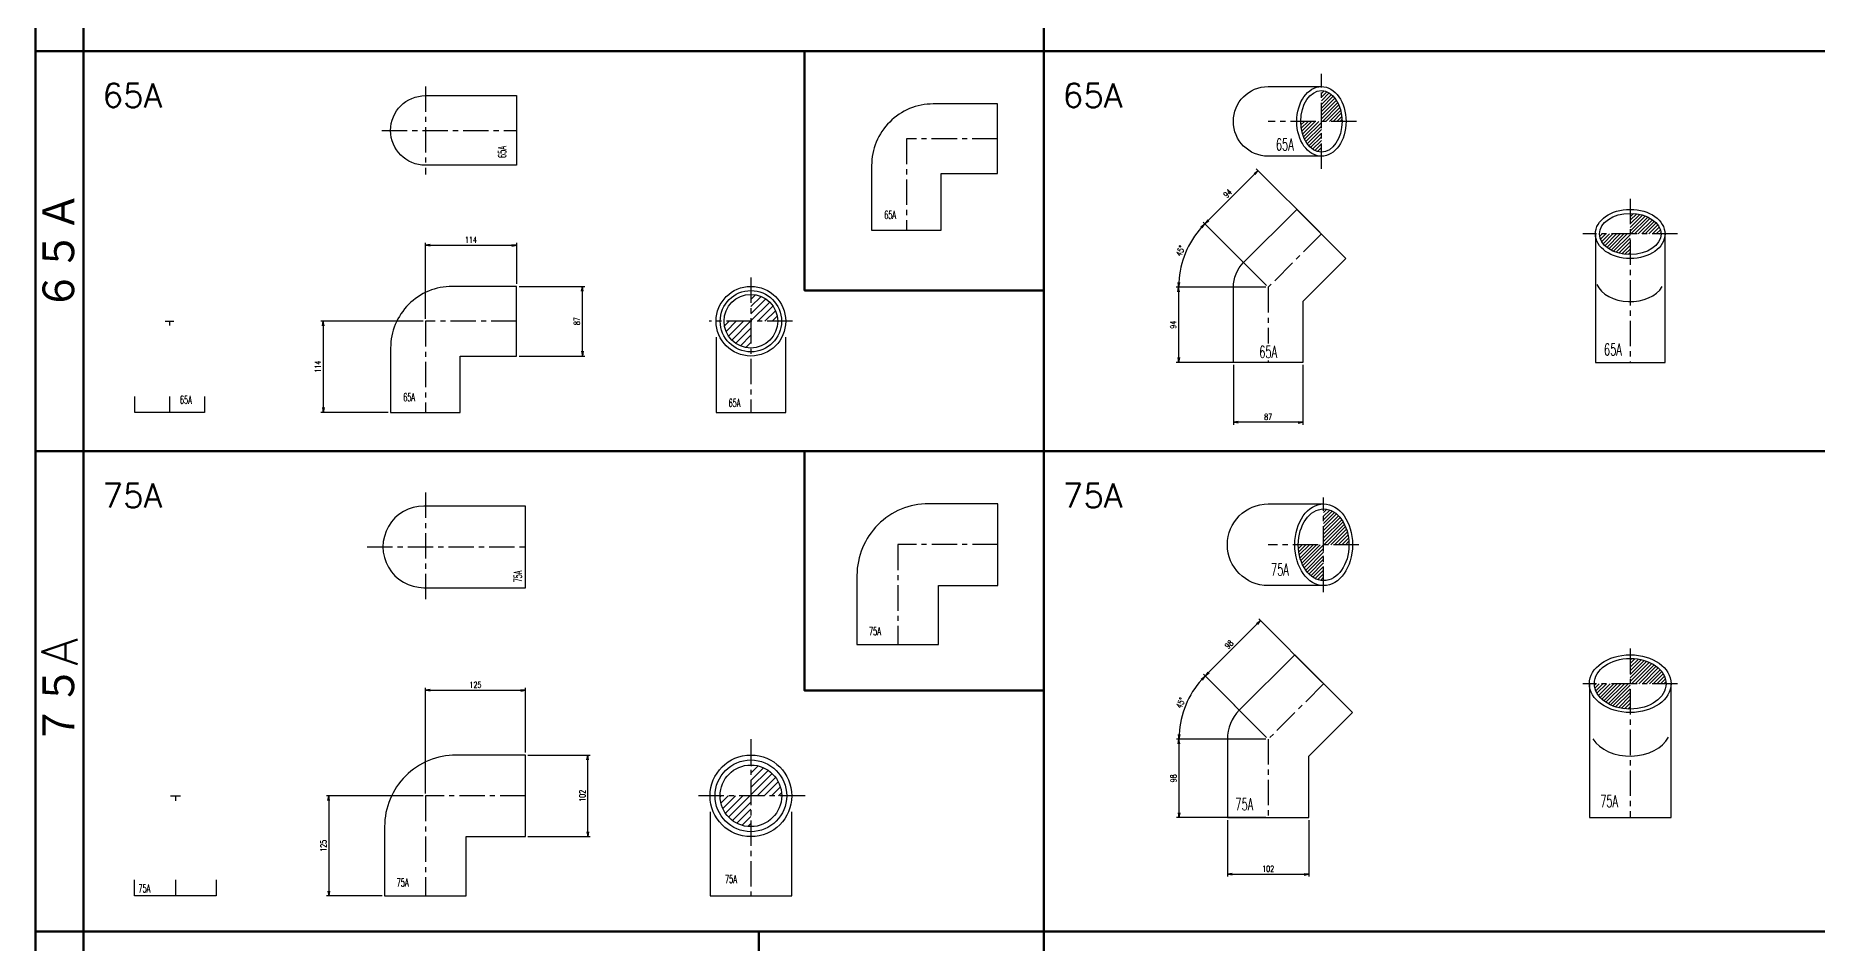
# Model space of a CAD drawing. Header units: millimetres. Extents: x 1711 to 90196, y -23291 to 8516.
# Drawn here: x 17025 to 19252, y -2067 to -933 of the extents above; entities that cross this region are included whole.
import ezdxf

# ---------------------------------------------------------------- set-up
doc = ezdxf.new("R2010")
doc.units = ezdxf.units.MM
doc.header["$PDMODE"] = 35
doc.linetypes.add('CENTER', pattern=[50.8, 31.75, -6.35, 6.35, -6.35])
doc.layers.add('line', color=153, linetype='Continuous', lineweight=50)
for name, color, linetype in [('寸法', 2, 'Continuous'), ('配管-CVP', 4, 'Continuous'), ('＃配管（PVC)', 21, 'Continuous')]:
    doc.layers.add(name, color=color, linetype=linetype)
doc.styles.add('kpk', font='romans.shx', dxfattribs={"width": 0.7, "bigfont": 'extfont2.shx'})
doc.styles.get("Standard").update_dxf_attribs({"font": 'romans.shx', "bigfont": 'extfont.shx'})
doc.dimstyles.new('KPK-3', dxfattribs={"dimscale": 3, "dimtxt": 2.5, "dimasz": 2, "dimexe": 1, "dimexo": 1, "dimgap": 1, "dimtad": 3, "dimdec": 1, "dimdsep": 46, "dimtxsty": 'kpk', "dimblk": 'OPEN', "dimcen": 2.5, "dimclrd": 2, "dimclre": 2, "dimclrt": 4, "dimadec": 1, "dimazin": 2, "dimtfac": 1, "dimtdec": 1, "dimtmove": 0, "dimatfit": 2, "dimldrblk": 'OPEN', "dimfxl": 0, "dimlwd": -1, "dimlwe": -1, "dimarcsym": 0})

# ---------------------------------------------------------------- blocks, each defined once
blk = doc.blocks.new('_Open')
at = {"color": 0, "linetype": 'ByBlock', "lineweight": -2}
for p, q in [((-1, 0.17), (0, 0)), ((-1, -0.17), (0, 0)), ((0, 0), (-1, 0))]:
    blk.add_line(p, q, dxfattribs=at)
blk = doc.blocks.new('*D2628')
at = {"layer": 'Defpoints', "color": 0, "transparency": 16777216}
for p in [(18486.5, -1168.3), (18632.1, -1181), (18565.6, -1247.4)]:
    blk.add_point(p, dxfattribs=at)
at = {"layer": '寸法', "color": 2, "transparency": 16777216}
for p, q in [((18548.7, -1106.1), (18490.7, -1164)), ((18630, -1178.8), (18550.8, -1099.7)), ((18563.5, -1245.3), (18484.4, -1166.2))]:
    blk.add_line(p, q, dxfattribs=at)
at = {"layer": '寸法', "color": 2, "transparency": 16777216, "xscale": 6, "yscale": 6, "zscale": 6}
for p, rotation in [((18553, -1101.8), 45), ((18486.5, -1168.3), 225)]:
    blk.add_blockref('_Open', p, dxfattribs=dict(at, rotation=rotation))
at = {"layer": '寸法', "color": 4, "transparency": 16777216, "insert": (18515, -1130.3), "char_height": 7.5, "attachment_point": 5, "rotation": 45, "style": 'kpk', "bg_fill": 3, "box_fill_scale": 1.1, "bg_fill_color": 256, "bg_fill_true_color": 13158600, "bg_fill_transparency": 0}
blk.add_mtext('94', dxfattribs=at)
blk = doc.blocks.new('*D2629')
at = {"layer": 'Defpoints', "color": 0, "transparency": 16777216}
for p in [(18565.6, -1247.4), (18453.7, -1341.4), (18565.6, -1341.4)]:
    blk.add_point(p, dxfattribs=at)
at = {"layer": '寸法', "color": 2, "transparency": 16777216}
for p, q in [((18562.6, -1247.4), (18450.7, -1247.4)), ((18453.7, -1253.4), (18453.7, -1335.4)), ((18562.6, -1341.4), (18450.7, -1341.4))]:
    blk.add_line(p, q, dxfattribs=at)
at = {"layer": '寸法', "color": 2, "transparency": 16777216, "xscale": 6, "yscale": 6, "zscale": 6}
for p, rotation in [((18453.7, -1247.4), 90), ((18453.7, -1341.4), 270)]:
    blk.add_blockref('_Open', p, dxfattribs=dict(at, rotation=rotation))
at = {"layer": '寸法', "color": 4, "transparency": 16777216, "insert": (18447, -1294.4), "char_height": 7.5, "attachment_point": 5, "rotation": 90, "style": 'kpk', "bg_fill": 3, "box_fill_scale": 1.1, "bg_fill_color": 256, "bg_fill_true_color": 13158600, "bg_fill_transparency": 0}
blk.add_mtext('94', dxfattribs=at)
blk = doc.blocks.new('*D2630')
at = {"layer": 'Defpoints', "color": 0, "transparency": 16777216}
for p in [(18563.9, -1245.7), (18563.8, -1247.4), (18565.6, -1247.4)]:
    blk.add_point(p, dxfattribs=at)
at = {"layer": '寸法', "color": 2, "transparency": 16777216}
for p, q in [((18561.8, -1243.5), (18484.4, -1166.2)), ((18560.8, -1247.4), (18450.7, -1247.4))]:
    blk.add_line(p, q, dxfattribs=at)
blk.add_arc((18565.6, -1247.4), 111.9, 138.0718, 176.9282, dxfattribs=at)
at = {"layer": '寸法', "color": 2, "transparency": 16777216, "xscale": 6, "yscale": 6, "zscale": 6}
for p, rotation in [((18486.5, -1168.3), 46.53588665967315), ((18453.7, -1247.4), 268.4641133403427)]:
    blk.add_blockref('_Open', p, dxfattribs=dict(at, rotation=rotation))
at = {"layer": '寸法', "color": 4, "transparency": 16777216, "insert": (18456, -1202), "char_height": 7.5, "attachment_point": 5, "rotation": 67.5, "style": 'kpk', "bg_fill": 3, "box_fill_scale": 1.1, "bg_fill_color": 256, "bg_fill_true_color": 13158600, "bg_fill_transparency": 0}
blk.add_mtext('45°', dxfattribs=at)
at = {"layer": 'Defpoints', "color": 0, "transparency": 16777216}
blk.add_point((18468.7, -1191.5), dxfattribs=at)
blk = doc.blocks.new('*D2631')
at = {"layer": 'Defpoints', "color": 0, "transparency": 16777216}
for p in [(18486.8, -1733.2), (18634.9, -1742.8), (18565.6, -1812.1)]:
    blk.add_point(p, dxfattribs=at)
at = {"layer": '寸法', "color": 2, "transparency": 16777216}
for p, q in [((18551.8, -1668.2), (18491, -1729)), ((18632.8, -1740.7), (18554, -1661.8)), ((18563.5, -1810), (18484.7, -1731.1))]:
    blk.add_line(p, q, dxfattribs=at)
at = {"layer": '寸法', "color": 2, "transparency": 16777216, "xscale": 6, "yscale": 6, "zscale": 6}
for p, rotation in [((18556.1, -1663.9), 45.00000000000144), ((18486.8, -1733.2), 225.0000000000015)]:
    blk.add_blockref('_Open', p, dxfattribs=dict(at, rotation=rotation))
at = {"layer": '寸法', "color": 4, "transparency": 16777216, "insert": (18516.7, -1693.8), "char_height": 7.5, "attachment_point": 5, "rotation": 45, "style": 'kpk', "bg_fill": 3, "box_fill_scale": 1.1, "bg_fill_color": 256, "bg_fill_true_color": 13158600, "bg_fill_transparency": 0}
blk.add_mtext('98', dxfattribs=at)
blk = doc.blocks.new('*D2632')
at = {"layer": 'Defpoints', "color": 0, "transparency": 16777216}
for p in [(18565.6, -1812.1), (18454.1, -1910.1), (18565.6, -1910.1)]:
    blk.add_point(p, dxfattribs=at)
at = {"layer": '寸法', "color": 2, "transparency": 16777216}
for p, q in [((18562.6, -1812.1), (18451.1, -1812.1)), ((18454.1, -1818.1), (18454.1, -1904.1)), ((18562.6, -1910.1), (18451.1, -1910.1))]:
    blk.add_line(p, q, dxfattribs=at)
at = {"layer": '寸法', "color": 2, "transparency": 16777216, "xscale": 6, "yscale": 6, "zscale": 6}
for p, rotation in [((18454.1, -1812.1), 90), ((18454.1, -1910.1), 270)]:
    blk.add_blockref('_Open', p, dxfattribs=dict(at, rotation=rotation))
at = {"layer": '寸法', "color": 4, "transparency": 16777216, "insert": (18447.4, -1861.1), "char_height": 7.5, "attachment_point": 5, "rotation": 90, "style": 'kpk', "bg_fill": 3, "box_fill_scale": 1.1, "bg_fill_color": 256, "bg_fill_true_color": 13158600, "bg_fill_transparency": 0}
blk.add_mtext('98', dxfattribs=at)
blk = doc.blocks.new('*D2633')
at = {"layer": 'Defpoints', "color": 0, "transparency": 16777216}
for p in [(18563.4, -1812.1), (18563.7, -1810.1), (18565.6, -1812.1)]:
    blk.add_point(p, dxfattribs=at)
at = {"layer": '寸法', "color": 2, "transparency": 16777216}
for p, q in [((18561.6, -1808), (18484.7, -1731.1)), ((18560.4, -1812.1), (18451.1, -1812.1))]:
    blk.add_line(p, q, dxfattribs=at)
blk.add_arc((18565.6, -1812.1), 111.5, 138.0836, 176.9164, dxfattribs=at)
at = {"layer": '寸法', "color": 2, "transparency": 16777216, "xscale": 6, "yscale": 6, "zscale": 6}
for p, rotation in [((18486.8, -1733.3), 46.54180234038751), ((18454.1, -1812.1), 268.4581976596631)]:
    blk.add_blockref('_Open', p, dxfattribs=dict(at, rotation=rotation))
at = {"layer": '寸法', "color": 4, "transparency": 16777216, "insert": (18456.4, -1766.9), "char_height": 7.5, "attachment_point": 5, "rotation": 67.5, "style": 'kpk', "bg_fill": 3, "box_fill_scale": 1.1, "bg_fill_color": 256, "bg_fill_true_color": 13158600, "bg_fill_transparency": 0}
blk.add_mtext('45°', dxfattribs=at)
at = {"layer": 'Defpoints', "color": 0, "transparency": 16777216}
blk.add_point((18469.1, -1756.4), dxfattribs=at)
blk = doc.blocks.new('*D2773')
at = {"layer": 'Defpoints', "color": 0, "transparency": 16777216}
for p in [(18522.1, -1341.4), (18609.1, -1341.4), (18522.1, -1416.2)]:
    blk.add_point(p, dxfattribs=at)
at = {"layer": '寸法', "color": 2, "transparency": 16777216}
for p, q in [((18522.1, -1344.4), (18522.1, -1419.2)), ((18609.1, -1344.4), (18609.1, -1419.2)), ((18603.1, -1416.2), (18528.1, -1416.2))]:
    blk.add_line(p, q, dxfattribs=at)
at = {"layer": '寸法', "color": 2, "transparency": 16777216, "xscale": 6, "yscale": 6, "zscale": 6, "rotation": 180}
blk.add_blockref('_Open', (18522.1, -1416.2), dxfattribs=at)
at = {"layer": '寸法', "color": 2, "transparency": 16777216, "xscale": 6, "yscale": 6, "zscale": 6}
blk.add_blockref('_Open', (18609.1, -1416.2), dxfattribs=at)
at = {"layer": '寸法', "color": 4, "transparency": 16777216, "insert": (18565.6, -1409.5), "char_height": 7.5, "attachment_point": 5, "style": 'kpk', "bg_fill": 3, "box_fill_scale": 1.1, "bg_fill_color": 256, "bg_fill_true_color": 13158600, "bg_fill_transparency": 0}
blk.add_mtext('87', dxfattribs=at)
blk = doc.blocks.new('*D2774')
at = {"layer": 'Defpoints', "color": 0, "transparency": 16777216}
for p in [(18514.6, -1910.1), (18616.6, -1910.1), (18616.6, -1980.8)]:
    blk.add_point(p, dxfattribs=at)
at = {"layer": '寸法', "color": 2, "transparency": 16777216}
for p, q in [((18514.6, -1913.1), (18514.6, -1983.8)), ((18616.6, -1913.1), (18616.6, -1983.8)), ((18520.6, -1980.8), (18610.6, -1980.8))]:
    blk.add_line(p, q, dxfattribs=at)
at = {"layer": '寸法', "color": 2, "transparency": 16777216, "xscale": 6, "yscale": 6, "zscale": 6, "rotation": 180}
blk.add_blockref('_Open', (18514.6, -1980.8), dxfattribs=at)
at = {"layer": '寸法', "color": 2, "transparency": 16777216, "xscale": 6, "yscale": 6, "zscale": 6}
blk.add_blockref('_Open', (18616.6, -1980.8), dxfattribs=at)
at = {"layer": '寸法', "color": 4, "transparency": 16777216, "insert": (18565.6, -1974), "char_height": 7.5, "attachment_point": 5, "style": 'kpk', "bg_fill": 3, "box_fill_scale": 1.1, "bg_fill_color": 256, "bg_fill_true_color": 13158600, "bg_fill_transparency": 0}
blk.add_mtext('102', dxfattribs=at)
blk = doc.blocks.new('65A-L-正')
at = {"layer": '＃配管（PVC)', "color": 0, "linetype": 'ByBlock'}
blk.add_lwpolyline([(43.5, -114), (43.5, -43.5), (114, -43.5), (114, 43.5), (33.5, 43.5, 0.414214), (-43.5, -33.5), (-43.5, -114)], format="xyb", close=True, dxfattribs=at)
at = {"layer": '＃配管（PVC)', "color": 2, "linetype": 'CENTER'}
blk.add_lwpolyline([(114, 0), (0, 0), (0, -114)], dxfattribs=at)
at = {"layer": 'Defpoints', "color": 6, "linetype": 'ByBlock', "insert": (-20.3, -95), "char_height": 10, "attachment_point": 5, "style": 'kpk', "bg_fill": 3, "box_fill_scale": 1.2, "bg_fill_color": 256, "bg_fill_transparency": 0}
blk.add_mtext('{\\W0.6;65A}', dxfattribs=at)
blk = doc.blocks.new('65A-L-穴有')
at = {"layer": '＃配管（PVC)'}
h = blk.add_hatch(dxfattribs=at)
h.set_pattern_fill('ANSI31', color=252, scale=2)
h.paths.add_polyline_path([(33.5, 0, 0.414214), (0, 33.5), (0, 0)])
h.paths.add_polyline_path([(0, 0), (-33.5, 0, 0.414214), (0, -33.5)])
at = {"layer": '＃配管（PVC)', "color": 2, "linetype": 'CENTER'}
for p, q in [((0, 54.5), (0, -114)), ((52.2, 0), (-52.2, 0))]:
    blk.add_line(p, q, dxfattribs=at)
at = {"layer": '＃配管（PVC)', "color": 0, "linetype": 'ByBlock'}
for radius in [43.5, 38.3, 33.5]:
    blk.add_circle((0, 0), radius, dxfattribs=at)
at = {"layer": 'Defpoints', "color": 6, "linetype": 'ByBlock', "insert": (-20.4, -102.1), "char_height": 10, "attachment_point": 5, "style": 'kpk', "bg_fill": 3, "box_fill_scale": 1.2, "bg_fill_color": 256, "bg_fill_transparency": 0}
blk.add_mtext('{\\W0.6;65A}', dxfattribs=at)
at = {"layer": '＃配管（PVC)', "color": 0, "linetype": 'ByBlock'}
blk.add_lwpolyline([(-43.5, -20), (-43.5, -114), (43.5, -114), (43.5, -20)], dxfattribs=at)
blk = doc.blocks.new('65A-L-穴無')
at = {"layer": '＃配管（PVC)', "color": 2, "linetype": 'CENTER'}
for p, q in [((0, 55.1), (0, -55.1)), ((-54.5, 0), (114, 0))]:
    blk.add_line(p, q, dxfattribs=at)
at = {"layer": '＃配管（PVC)', "color": 0, "linetype": 'ByBlock'}
blk.add_lwpolyline([(0, 43.5), (114, 43.5), (114, -43.5), (0, -43.5, -1)], format="xyb", close=True, dxfattribs=at)
at = {"layer": 'Defpoints', "color": 6, "linetype": 'ByBlock', "insert": (95.8, -27), "char_height": 10, "attachment_point": 5, "rotation": 90, "style": 'kpk', "bg_fill": 3, "box_fill_scale": 1.2, "bg_fill_color": 256, "bg_fill_transparency": 0}
blk.add_mtext('{\\W0.6;65A}', dxfattribs=at)
blk = doc.blocks.new('*U1264')
at = {"color": 2, "linetype": 'CENTER', "ltscale": 0.5}
for p, q in [((-5.5, 0), (5.5, 0)), ((0, 0), (0, -5.5))]:
    blk.add_line(p, q, dxfattribs=at)
at = {"layer": '＃配管（PVC)', "color": 2, "linetype": 'CENTER'}
blk.add_line((0, -94), (0, -114), dxfattribs=at)
at = {"layer": 'Defpoints', "color": 6, "linetype": 'ByBlock', "insert": (20.4, -98.1), "char_height": 10, "attachment_point": 5, "style": 'kpk', "bg_fill": 3, "box_fill_scale": 1.2, "bg_fill_color": 256, "bg_fill_transparency": 0}
blk.add_mtext('{\\W0.6;65A}', dxfattribs=at)
at = {"layer": '＃配管（PVC)', "color": 0, "linetype": 'ByBlock'}
blk.add_lwpolyline([(43.5, -94), (43.5, -114), (-43.5, -114), (-43.5, -94)], dxfattribs=at)
blk = doc.blocks.new('*U445')
at = {"color": 0, "linetype": 'ByBlock'}
blk.add_blockref('65A-L-正', (0, 0), dxfattribs=at)
blk = doc.blocks.new('75A-L-正')
at = {"layer": '＃配管（PVC)', "color": 2, "linetype": 'CENTER'}
blk.add_lwpolyline([(125, 0), (0, 0), (0, -125)], dxfattribs=at)
at = {"layer": 'Defpoints', "color": 6, "linetype": 'ByBlock', "insert": (-28.5, -108.3), "char_height": 10, "attachment_point": 5, "style": 'kpk', "bg_fill": 3, "box_fill_scale": 1.2, "bg_fill_color": 256, "bg_fill_transparency": 0}
blk.add_mtext('{\\W0.6;75A}', dxfattribs=at)
at = {"layer": '＃配管（PVC)', "color": 0, "linetype": 'ByBlock'}
blk.add_lwpolyline([(51, -125), (51, -51), (125, -51), (125, 51), (38.5, 51, 0.414214), (-51, -38.5), (-51, -125)], format="xyb", close=True, dxfattribs=at)
blk = doc.blocks.new('75A-L-穴有')
at = {"layer": '＃配管（PVC)'}
h = blk.add_hatch(dxfattribs=at)
h.set_pattern_fill('ANSI31', color=252, scale=2)
h.set_pattern_definition([(45, (-17919.1675, 1882.917), (-4.490128, 4.490128), [])])
h.paths.add_polyline_path([(0, 0), (38.5, 0, 0.414214), (0, 38.5)])
h.paths.add_polyline_path([(-38.5, 0, 0.414214), (0, -38.5), (0, 0)])
at = {"layer": '＃配管（PVC)', "color": 2, "linetype": 'CENTER'}
for p, q in [((0, 70.8), (0, -125)), ((67.9, 0), (-67.9, 0))]:
    blk.add_line(p, q, dxfattribs=at)
at = {"layer": '＃配管（PVC)', "color": 0, "linetype": 'ByBlock'}
for radius in [51, 44.8, 38.5]:
    blk.add_circle((0, 0), radius, dxfattribs=at)
at = {"layer": 'Defpoints', "color": 6, "linetype": 'ByBlock', "insert": (-24.9, -103.9), "char_height": 10, "attachment_point": 5, "style": 'kpk', "bg_fill": 3, "box_fill_scale": 1.2, "bg_fill_color": 256, "bg_fill_transparency": 0}
blk.add_mtext('{\\W0.6;75A}', dxfattribs=at)
at = {"layer": '＃配管（PVC)', "color": 0, "linetype": 'ByBlock'}
blk.add_lwpolyline([(-51, -20), (-51, -125), (51, -125), (51, -20)], dxfattribs=at)
blk = doc.blocks.new('75A-L-穴無')
at = {"layer": '＃配管（PVC)', "color": 2, "linetype": 'CENTER'}
for p, q in [((0, 67.9), (0, -67.9)), ((-72.8, 0), (125, 0))]:
    blk.add_line(p, q, dxfattribs=at)
at = {"layer": '＃配管（PVC)', "color": 0, "linetype": 'ByBlock'}
blk.add_lwpolyline([(125, -51), (125, 51), (-2, 51, 1.000754), (-2, -51)], format="xyb", close=True, dxfattribs=at)
at = {"layer": 'Defpoints', "color": 6, "linetype": 'ByBlock', "insert": (115.7, -37), "char_height": 10, "attachment_point": 5, "rotation": 90, "style": 'kpk', "bg_fill": 3, "box_fill_scale": 1.2, "bg_fill_color": 256, "bg_fill_transparency": 0}
blk.add_mtext('{\\W0.6;75A}', dxfattribs=at)
blk = doc.blocks.new('*U1265')
at = {"color": 2, "linetype": 'CENTER', "ltscale": 0.5}
for p, q in [((-6.2, 0), (6.2, 0)), ((0, 0), (0, -6.2))]:
    blk.add_line(p, q, dxfattribs=at)
at = {"layer": '＃配管（PVC)', "color": 2, "linetype": 'CENTER'}
blk.add_line((0, -105), (0, -125), dxfattribs=at)
at = {"layer": 'Defpoints', "color": 6, "linetype": 'ByBlock', "insert": (-38.8, -115.6), "char_height": 10, "attachment_point": 5, "style": 'kpk', "bg_fill": 3, "box_fill_scale": 1.2, "bg_fill_color": 256, "bg_fill_transparency": 0}
blk.add_mtext('{\\W0.6;75A}', dxfattribs=at)
at = {"layer": '＃配管（PVC)', "color": 0, "linetype": 'ByBlock'}
blk.add_lwpolyline([(51, -105), (51, -125), (-51, -125), (-51, -105)], dxfattribs=at)
blk = doc.blocks.new('*U446')
at = {"color": 0, "linetype": 'ByBlock'}
blk.add_blockref('75A-L-正', (0, 0), dxfattribs=at)
blk = doc.blocks.new('A$C25493EB8')
at = {"layer": '＃配管（PVC)'}
h = blk.add_hatch(dxfattribs=at)
h.set_pattern_fill('ANSI31', color=252)
h.set_pattern_definition([(45, (-18565.648, 1040.2974), (-2.24506403, 2.24506403), [])])
edge = h.paths.add_edge_path()
edge.add_line((66.5, 0), (40.7, 0))
edge.add_ellipse((66.5, 0), major_axis=(0, 38.5), ratio=0.668589, start_angle=90.0001, end_angle=179.9746)
edge.add_line((66.5, -38.5), (66.5, 0))
edge = h.paths.add_edge_path()
edge.add_ellipse((66.5, 0), major_axis=(0, 38.5), ratio=0.668589, start_angle=269.9998, end_angle=360.0254)
edge.add_line((66.5, 38.5), (66.5, 0))
edge.add_line((66.5, 0), (92.2, 0))
at = {"layer": '＃配管（PVC)', "color": 2, "linetype": 'CENTER'}
for p, q in [((66.5, -59.3), (66.5, 59.3)), ((110.4, 0), (0, 0))]:
    blk.add_line(p, q, dxfattribs=at)
at = {"layer": '＃配管（PVC)', "color": 0, "linetype": 'ByBlock'}
blk.add_lwpolyline([(66.5, -43.5), (0, -43.5, -1), (0, 43.5), (66.5, 43.5)], format="xyb", dxfattribs=at)
for major_axis, ratio in [((0, -43.5), 0.707104), ((0, 38.5), 0.668589)]:
    blk.add_ellipse((66.5, 0), major_axis=major_axis, ratio=ratio, dxfattribs=at)
at = {"layer": 'Defpoints', "color": 6, "linetype": 'ByBlock', "insert": (20.8, -28.8), "char_height": 15, "attachment_point": 5, "style": 'kpk', "bg_fill": 3, "box_fill_scale": 1.2, "bg_fill_color": 256, "bg_fill_transparency": 0}
blk.add_mtext('{\\W0.6;65A}', dxfattribs=at)
blk = doc.blocks.new('A$C6D033C6A')
at = {"layer": '＃配管（PVC)', "color": 0, "linetype": 'ByBlock'}
blk.add_lwpolyline([(-43.5, 94, -0.198912), (-30.8, 124.8), (35.7, 191.2), (97.2, 129.7), (43.5, 76), (43.5, 0), (-43.5, 0)], format="xyb", close=True, dxfattribs=at)
at = {"layer": '＃配管（PVC)', "color": 2, "linetype": 'CENTER'}
blk.add_lwpolyline([(66.5, 160.5), (0, 94), (0, 0)], dxfattribs=at)
at = {"layer": 'Defpoints', "color": 6, "linetype": 'ByBlock', "insert": (0, 13.1), "char_height": 15, "attachment_point": 5, "style": 'kpk', "bg_fill": 3, "box_fill_scale": 1.2, "bg_fill_color": 256, "bg_fill_transparency": 0}
blk.add_mtext('{\\W0.6;65A}', dxfattribs=at)
blk = doc.blocks.new('A$C4E256341')
at = {"layer": '＃配管（PVC)'}
h = blk.add_hatch(dxfattribs=at)
h.set_pattern_fill('ANSI31', color=252)
h.set_pattern_definition([(45, (-19018.042, 1341.4288), (-2.24506403, 2.24506403), [])])
edge = h.paths.add_edge_path()
edge.add_line((0, 160.5), (-38.5, 160.5))
edge.add_ellipse((0, 160.5), major_axis=(-38.5, 0), ratio=0.668589, start_angle=0.0254, end_angle=90.0002)
edge.add_line((0, 134.7), (0, 160.5))
edge = h.paths.add_edge_path()
edge.add_ellipse((0, 160.5), major_axis=(-38.5, 0), ratio=0.668589, start_angle=179.9746, end_angle=269.9998)
edge.add_line((0, 186.2), (0, 160.5))
edge.add_line((0, 160.5), (38.5, 160.5))
at = {"layer": '＃配管（PVC)', "color": 2, "linetype": 'CENTER'}
for p, q in [((0, 204.4), (0, 0)), ((59.3, 160.5), (-59.3, 160.5))]:
    blk.add_line(p, q, dxfattribs=at)
at = {"layer": '＃配管（PVC)', "color": 0, "linetype": 'ByBlock'}
blk.add_lwpolyline([(-43.5, 160.5), (-43.5, 0), (43.5, 0), (43.5, 160.5)], dxfattribs=at)
for major_axis, ratio in [((43.5, 0), 0.707104), ((-38.5, 0), 0.668589)]:
    blk.add_ellipse((0, 160.5), major_axis=major_axis, ratio=ratio, dxfattribs=at)
blk.add_ellipse((-0.1, 106.7), major_axis=(43.5, 0), ratio=0.707104, start_param=3.444791, end_param=5.883076, dxfattribs=at)
at = {"layer": 'Defpoints', "color": 6, "linetype": 'ByBlock', "insert": (-21.6, 16.2), "char_height": 15, "attachment_point": 5, "style": 'kpk', "bg_fill": 3, "box_fill_scale": 1.2, "bg_fill_color": 256, "bg_fill_transparency": 0}
blk.add_mtext('{\\W0.6;65A}', dxfattribs=at)
blk = doc.blocks.new('A$C59A30666')
at = {"layer": '＃配管（PVC)'}
h = blk.add_hatch(dxfattribs=at)
h.set_pattern_fill('ANSI31', color=252)
h.set_pattern_definition([(45, (-18565.648, 1569.2638), (-2.24506403, 2.24506403), [])])
edge = h.paths.add_edge_path()
edge.add_line((69.3, 0), (37.6, 0))
edge.add_ellipse((69.3, 0), major_axis=(0, 44.8), ratio=0.707103, start_angle=90.003, end_angle=179.9733)
edge.add_line((69.3, -44.8), (69.3, 0))
edge = h.paths.add_edge_path()
edge.add_ellipse((69.3, 0), major_axis=(0, 44.8), ratio=0.707103, start_angle=269.9992, end_angle=360.0267)
edge.add_line((69.3, 44.8), (69.3, 0))
edge.add_line((69.3, 0), (101, 0))
at = {"layer": '＃配管（PVC)', "color": 2, "linetype": 'CENTER'}
for p, q in [((69.3, -59.3), (69.3, 59.3)), ((113.3, 0), (0, 0))]:
    blk.add_line(p, q, dxfattribs=at)
at = {"layer": '＃配管（PVC)', "color": 0, "linetype": 'ByBlock'}
blk.add_lwpolyline([(69.3, -51), (0, -51, -1), (0, 51), (69.3, 51)], format="xyb", dxfattribs=at)
for major_axis, ratio in [((0, 51), 0.70717), ((0, 44.8), 0.707103)]:
    blk.add_ellipse((69.3, 0), major_axis=major_axis, ratio=ratio, dxfattribs=at)
at = {"layer": 'Defpoints', "color": 6, "linetype": 'ByBlock', "insert": (14.7, -31), "char_height": 15, "attachment_point": 5, "style": 'kpk', "bg_fill": 3, "box_fill_scale": 1.2, "bg_fill_color": 256, "bg_fill_transparency": 0}
blk.add_mtext('{\\W0.6;75A}', dxfattribs=at)
blk = doc.blocks.new('A$C6F957ACE')
at = {"layer": '＃配管（PVC)', "color": 0, "linetype": 'ByBlock'}
blk.add_lwpolyline([(51, 76.9), (105.4, 131.2), (33.2, 203.4), (-36.1, 134.1, 0.198912), (-51, 98), (-51, 0), (51, 0)], format="xyb", close=True, dxfattribs=at)
at = {"layer": '＃配管（PVC)', "color": 2, "linetype": 'CENTER'}
blk.add_lwpolyline([(69.3, 167.3), (0, 98), (0, 0)], dxfattribs=at)
at = {"layer": 'Defpoints', "color": 6, "linetype": 'ByBlock', "insert": (-29.8, 16.6), "char_height": 15, "attachment_point": 5, "style": 'kpk', "bg_fill": 3, "box_fill_scale": 1.2, "bg_fill_color": 256, "bg_fill_transparency": 0}
blk.add_mtext('{\\W0.6;75A}', dxfattribs=at)
blk = doc.blocks.new('A$C52DF4279')
at = {"layer": '＃配管（PVC)'}
h = blk.add_hatch(dxfattribs=at)
h.set_pattern_fill('ANSI31', color=252)
h.set_pattern_definition([(45, (-19018.042, 1910.1222), (-2.24506403, 2.24506403), [])])
edge = h.paths.add_edge_path()
edge.add_line((0, 167.3), (-44.8, 167.3))
edge.add_ellipse((0, 167.3), major_axis=(-44.8, 0), ratio=0.707103, start_angle=0.0267, end_angle=90.0003)
edge.add_line((0, 135.6), (0, 167.3))
edge = h.paths.add_edge_path()
edge.add_ellipse((0, 167.3), major_axis=(-44.8, 0), ratio=0.707103, start_angle=179.9733, end_angle=269.9997)
edge.add_line((0, 199), (0, 167.3))
edge.add_line((0, 167.3), (44.8, 167.3))
at = {"layer": '＃配管（PVC)', "color": 2, "linetype": 'CENTER'}
for p, q in [((0, 211.3), (0, 0)), ((59.3, 167.3), (-59.3, 167.3))]:
    blk.add_line(p, q, dxfattribs=at)
at = {"layer": '＃配管（PVC)', "color": 0, "linetype": 'ByBlock'}
blk.add_lwpolyline([(-51, 167.3), (-51, 0), (51, 0), (51, 167.3)], dxfattribs=at)
for major_axis, ratio in [((-51, 0), 0.70717), ((-44.8, 0), 0.707103)]:
    blk.add_ellipse((0, 167.3), major_axis=major_axis, ratio=ratio, dxfattribs=at)
blk.add_ellipse((0, 112.9), major_axis=(-51, 0), ratio=0.70717, start_param=6.699388, end_param=9.073358, dxfattribs=at)
at = {"layer": 'Defpoints', "color": 6, "linetype": 'ByBlock', "insert": (-26.3, 20.6), "char_height": 15, "attachment_point": 5, "style": 'kpk', "bg_fill": 3, "box_fill_scale": 1.2, "bg_fill_color": 256, "bg_fill_transparency": 0}
blk.add_mtext('{\\W0.6;75A}', dxfattribs=at)
blk = doc.blocks.new('A$C84a07606')
at = {"layer": 'line'}
for p, q in [((60, 0), (60, -7760)), ((1260, 0), (1260, -7760))]:
    blk.add_line(p, q, dxfattribs=at)
for points in [[(60, -7760), (0, -7760), (0, 0), (60, 0)], [(1260, -2560), (961, -2560), (961, -2859), (1260, -2859)], [(1260, -3060), (961, -3060), (961, -3359), (1260, -3359)], [(903.8, -3660), (1260, -3660), (1260, -4016.2), (903.8, -4016.2)]]:
    blk.add_lwpolyline(points, close=True, dxfattribs=at)
for points in [[(4120, -2560), (2460, -2560), (1260, -2560), (60, -2560), (0, -2560)], [(4120, -3060), (2460, -3060), (1260, -3060), (60, -3060), (0, -3060)], [(4120, -3660), (2460, -3660), (1260, -3660), (60, -3660), (0, -3660)]]:
    blk.add_lwpolyline(points, dxfattribs=at)
at = {"layer": 'line', "char_height": 30, "attachment_point": 4}
for s, insert in [('65A', (83.6, -2615.3)), ('65A', (1283.6, -2615.3)), ('75A', (83.6, -3115.3)), ('75A', (1283.6, -3115.3))]:
    blk.add_mtext(s, dxfattribs=dict(at, insert=insert))
at = {"layer": 'line', "char_height": 45, "attachment_point": 5, "rotation": 90}
for s, insert in [('６５Ａ', (30, -2810)), ('７５A', (30, -3360))]:
    blk.add_mtext(s, dxfattribs=dict(at, insert=insert))
blk = doc.blocks.new('*D3178')
at = {"layer": 'Defpoints', "color": 0, "linetype": 'ByBlock', "transparency": 16777216}
for p in [(17512.5, -1289.9), (17384.8, -1403.9), (17469, -1403.9)]:
    blk.add_point(p, dxfattribs=at)
at = {"layer": '寸法', "color": 2, "transparency": 16777216}
for p, q in [((17509.5, -1289.9), (17381.8, -1289.9)), ((17384.8, -1295.9), (17384.8, -1397.9)), ((17466, -1403.9), (17381.8, -1403.9))]:
    blk.add_line(p, q, dxfattribs=at)
at = {"layer": '寸法', "color": 2, "linetype": 'ByBlock', "transparency": 16777216, "xscale": 6, "yscale": 6, "zscale": 6}
for p, rotation in [((17384.8, -1289.9), 90), ((17384.8, -1403.9), 270)]:
    blk.add_blockref('_Open', p, dxfattribs=dict(at, rotation=rotation))
at = {"layer": '寸法', "color": 4, "linetype": 'ByBlock', "transparency": 16777216, "insert": (17378, -1346.9), "char_height": 7.5, "attachment_point": 5, "rotation": 90, "style": 'kpk', "bg_fill": 3, "box_fill_scale": 1.1, "bg_fill_color": 256, "bg_fill_true_color": 13158600, "bg_fill_transparency": 0}
blk.add_mtext('114', dxfattribs=at)
blk = doc.blocks.new('*D3179')
at = {"layer": 'Defpoints', "color": 0, "linetype": 'ByBlock', "transparency": 16777216}
for p in [(17626.5, -1246.4), (17708.6, -1246.4), (17626.5, -1333.4)]:
    blk.add_point(p, dxfattribs=at)
at = {"layer": '寸法', "color": 2, "transparency": 16777216}
for p, q in [((17629.5, -1246.4), (17711.6, -1246.4)), ((17708.6, -1327.4), (17708.6, -1252.4)), ((17629.5, -1333.4), (17711.6, -1333.4))]:
    blk.add_line(p, q, dxfattribs=at)
at = {"layer": '寸法', "color": 2, "linetype": 'ByBlock', "transparency": 16777216, "xscale": 6, "yscale": 6, "zscale": 6}
for p, rotation in [((17708.6, -1246.4), 90), ((17708.6, -1333.4), 270)]:
    blk.add_blockref('_Open', p, dxfattribs=dict(at, rotation=rotation))
at = {"layer": '寸法', "color": 4, "linetype": 'ByBlock', "transparency": 16777216, "insert": (17701.8, -1289.9), "char_height": 7.5, "attachment_point": 5, "rotation": 90, "style": 'kpk', "bg_fill": 3, "box_fill_scale": 1.1, "bg_fill_color": 256, "bg_fill_true_color": 13158600, "bg_fill_transparency": 0}
blk.add_mtext('87', dxfattribs=at)
blk = doc.blocks.new('*D3180')
at = {"layer": 'Defpoints', "color": 0, "linetype": 'ByBlock', "transparency": 16777216}
for p in [(17626.5, -1195), (17626.5, -1246.4), (17512.5, -1289.9)]:
    blk.add_point(p, dxfattribs=at)
at = {"layer": '寸法', "color": 2, "transparency": 16777216}
for p, q in [((17512.5, -1286.9), (17512.5, -1192)), ((17518.5, -1195), (17620.5, -1195)), ((17626.5, -1243.4), (17626.5, -1192))]:
    blk.add_line(p, q, dxfattribs=at)
at = {"layer": '寸法', "color": 2, "linetype": 'ByBlock', "transparency": 16777216, "xscale": 6, "yscale": 6, "zscale": 6, "rotation": 180}
blk.add_blockref('_Open', (17512.5, -1195), dxfattribs=at)
at = {"layer": '寸法', "color": 2, "linetype": 'ByBlock', "transparency": 16777216, "xscale": 6, "yscale": 6, "zscale": 6}
blk.add_blockref('_Open', (17626.5, -1195), dxfattribs=at)
at = {"layer": '寸法', "color": 4, "linetype": 'ByBlock', "transparency": 16777216, "insert": (17569.5, -1188.3), "char_height": 7.5, "attachment_point": 5, "style": 'kpk', "bg_fill": 3, "box_fill_scale": 1.1, "bg_fill_color": 256, "bg_fill_true_color": 13158600, "bg_fill_transparency": 0}
blk.add_mtext('114', dxfattribs=at)
blk = doc.blocks.new('*D3181')
at = {"layer": 'Defpoints', "color": 0, "linetype": 'ByBlock', "transparency": 16777216}
for p in [(17637.5, -1831.9), (17715.4, -1831.9), (17637.5, -1933.9)]:
    blk.add_point(p, dxfattribs=at)
at = {"layer": '寸法', "color": 2, "transparency": 16777216}
for p, q in [((17640.5, -1831.9), (17718.4, -1831.9)), ((17715.4, -1927.9), (17715.4, -1837.9)), ((17640.5, -1933.9), (17718.4, -1933.9))]:
    blk.add_line(p, q, dxfattribs=at)
at = {"layer": '寸法', "color": 2, "linetype": 'ByBlock', "transparency": 16777216, "xscale": 6, "yscale": 6, "zscale": 6}
for p, rotation in [((17715.4, -1831.9), 90), ((17715.4, -1933.9), 270)]:
    blk.add_blockref('_Open', p, dxfattribs=dict(at, rotation=rotation))
at = {"layer": '寸法', "color": 4, "linetype": 'ByBlock', "transparency": 16777216, "insert": (17708.6, -1882.9), "char_height": 7.5, "attachment_point": 5, "rotation": 90, "style": 'kpk', "bg_fill": 3, "box_fill_scale": 1.1, "bg_fill_color": 256, "bg_fill_true_color": 13158600, "bg_fill_transparency": 0}
blk.add_mtext('102', dxfattribs=at)
blk = doc.blocks.new('*D3182')
at = {"layer": 'Defpoints', "color": 0, "linetype": 'ByBlock', "transparency": 16777216}
for p in [(17637.5, -1751), (17637.5, -1831.9), (17512.5, -1882.9)]:
    blk.add_point(p, dxfattribs=at)
at = {"layer": '寸法', "color": 2, "transparency": 16777216}
for p, q in [((17512.5, -1879.9), (17512.5, -1748)), ((17518.5, -1751), (17631.5, -1751)), ((17637.5, -1828.9), (17637.5, -1748))]:
    blk.add_line(p, q, dxfattribs=at)
at = {"layer": '寸法', "color": 2, "linetype": 'ByBlock', "transparency": 16777216, "xscale": 6, "yscale": 6, "zscale": 6, "rotation": 180}
blk.add_blockref('_Open', (17512.5, -1751), dxfattribs=at)
at = {"layer": '寸法', "color": 2, "linetype": 'ByBlock', "transparency": 16777216, "xscale": 6, "yscale": 6, "zscale": 6}
blk.add_blockref('_Open', (17637.5, -1751), dxfattribs=at)
at = {"layer": '寸法', "color": 4, "linetype": 'ByBlock', "transparency": 16777216, "insert": (17575, -1744.2), "char_height": 7.5, "attachment_point": 5, "style": 'kpk', "bg_fill": 3, "box_fill_scale": 1.1, "bg_fill_color": 256, "bg_fill_true_color": 13158600, "bg_fill_transparency": 0}
blk.add_mtext('125', dxfattribs=at)
blk = doc.blocks.new('*D3183')
at = {"layer": 'Defpoints', "color": 0, "linetype": 'ByBlock', "transparency": 16777216}
for p in [(17512.5, -1882.9), (17391.7, -2007.9), (17461.5, -2007.9)]:
    blk.add_point(p, dxfattribs=at)
at = {"layer": '寸法', "color": 2, "transparency": 16777216}
for p, q in [((17509.5, -1882.9), (17388.7, -1882.9)), ((17391.7, -1888.9), (17391.7, -2001.9)), ((17458.5, -2007.9), (17388.7, -2007.9))]:
    blk.add_line(p, q, dxfattribs=at)
at = {"layer": '寸法', "color": 2, "linetype": 'ByBlock', "transparency": 16777216, "xscale": 6, "yscale": 6, "zscale": 6}
for p, rotation in [((17391.7, -1882.9), 90), ((17391.7, -2007.9), 270)]:
    blk.add_blockref('_Open', p, dxfattribs=dict(at, rotation=rotation))
at = {"layer": '寸法', "color": 4, "linetype": 'ByBlock', "transparency": 16777216, "insert": (17385, -1945.4), "char_height": 7.5, "attachment_point": 5, "rotation": 90, "style": 'kpk', "bg_fill": 3, "box_fill_scale": 1.1, "bg_fill_color": 256, "bg_fill_true_color": 13158600, "bg_fill_transparency": 0}
blk.add_mtext('125', dxfattribs=at)

msp = doc.modelspace()

# ---------------------------------------------------------------- block references
at = {"layer": '配管-CVP'}
for name, p in [('65A-L-穴無', (17512.4505, -1051.5887)), ('*U445', (18113.5721, -1062.0094)), ('A$C4E256341', (19018.0419, -1341.4288)), ('65A-L-正', (17512.4505, -1289.906)), ('65A-L-穴有', (17919.1675, -1289.906)), ('*U1264', (17192.7334, -1289.906)), ('75A-L-穴無', (17512.4505, -1571.8308)), ('A$C59A30666', (18565.6479, -1569.2638)), ('*U446', (18102.7312, -1569.0138)), ('A$C52DF4279', (19018.042, -1910.1222)), ('75A-L-穴有', (17919.1675, -1882.9171)), ('75A-L-正', (17512.4505, -1882.9171)), ('*U1265', (17200.0878, -1882.9171))]:
    msp.add_blockref(name, p, dxfattribs=at)

# ---------------------------------------------------------------- dimensions: what is measured, and where the dimension line sits
at = {"layer": '寸法'}
for p1, p2, distance, picture, middle in [((18632.1159, -1180.9607), (18565.6479, -1247.4288), -111.9275, '*D2628', (18514.9642, -1130.2771)), ((18634.9443, -1742.811), (18565.6479, -1812.1075), -111.5335, '*D2631', (18516.657, -1693.8201))]:
    dim = msp.add_aligned_dim(p1=p1, p2=p2, distance=distance, dimstyle='KPK-3', dxfattribs=at)
    dim.commit()
    dim.dimension.update_dxf_attribs({"geometry": picture, "text_midpoint": middle})

# ---------------------------------------------------------------- next in the draw order: block references
at = {"layer": '配管-CVP'}
msp.add_blockref('A$C25493EB8', (18565.6479, -1040.2974), dxfattribs=at)

# ---------------------------------------------------------------- next in the draw order: dimensions: what is measured, and where the dimension line sits
at = {"layer": '寸法'}
for base, p1, p2, picture, middle in [((18453.7204, -1341.4288), (18565.6479, -1247.4288), (18565.6479, -1341.4288), '*D2629', (18446.9704, -1294.4288)), ((18454.1497, -1910.1075), (18565.6479, -1812.1075), (18565.6479, -1910.1075), '*D2632', (18447.3997, -1861.1075))]:
    dim = msp.add_linear_dim(base=base, p1=p1, p2=p2, angle=90, dimstyle='KPK-3', dxfattribs=at)
    dim.commit()
    dim.dimension.update_dxf_attribs({"geometry": picture, "text_midpoint": middle})

# ---------------------------------------------------------------- next in the draw order: dimensions: what is measured, and where the dimension line sits
for base, center, p1, p2, picture, middle in [((18468.7158, -1191.465), (18565.6479, -1247.4288), (18563.8881, -1245.669), (18563.7543, -1247.4288), '*D2630', (18456.0042, -1202.0129)), ((18469.0877, -1756.3584), (18565.6479, -1812.1075), (18563.6887, -1810.1483), (18563.3655, -1812.1075), '*D2633', (18456.4008, -1766.8559))]:
    dim = msp.add_angular_dim_3p(base=base, center=center, p1=p1, p2=p2, dimstyle='KPK-3', dxfattribs=at)
    dim.commit()
    dim.dimension.update_dxf_attribs({"geometry": picture, "text_midpoint": middle})
for base, p1, p2, picture, middle in [((18522.1479, -1416.2207), (18609.1479, -1341.4288), (18522.1479, -1341.4288), '*D2773', (18565.6479, -1409.4707)), ((18616.6479, -1980.7875), (18514.6479, -1910.1075), (18616.6479, -1910.1075), '*D2774', (18565.6479, -1974.0375))]:
    dim = msp.add_linear_dim(base=base, p1=p1, p2=p2, dimstyle='KPK-3', dxfattribs=at)
    dim.commit()
    dim.dimension.update_dxf_attribs({"geometry": picture, "text_midpoint": middle})

# ---------------------------------------------------------------- next in the draw order: block references
at = {"layer": '配管-CVP'}
for name, p in [('A$C6D033C6A', (18565.6479, -1341.4288)), ('A$C6F957ACE', (18565.6479, -1910.1075))]:
    msp.add_blockref(name, p, dxfattribs=at)

# ---------------------------------------------------------------- next in the draw order: block references
at = {"layer": 'line', "linetype": 'ByBlock'}
msp.add_blockref('A$C84a07606', (17025.3602, 1607.5677), dxfattribs=at)

# ---------------------------------------------------------------- next in the draw order: dimensions: what is measured, and where the dimension line sits
at = {"layer": '寸法', "linetype": 'ByBlock'}
for base, p1, p2, picture, middle in [((17708.5946, -1246.406), (17626.4505, -1333.406), (17626.4505, -1246.406), '*D3179', (17701.8446, -1289.906)), ((17384.7666, -1403.906), (17512.4505, -1289.906), (17468.9505, -1403.906), '*D3178', (17378.0166, -1346.906)), ((17715.3733, -1831.9171), (17637.4505, -1933.9171), (17637.4505, -1831.9171), '*D3181', (17708.6233, -1882.9171))]:
    dim = msp.add_linear_dim(base=base, p1=p1, p2=p2, angle=90, dimstyle='KPK-3', dxfattribs=at)
    dim.commit()
    dim.dimension.update_dxf_attribs({"geometry": picture, "text_midpoint": middle})

# ---------------------------------------------------------------- next in the draw order: dimensions: what is measured, and where the dimension line sits
for base, p1, p2, picture, middle in [((17626.4505, -1195.0344), (17512.4505, -1289.906), (17626.4505, -1246.406), '*D3180', (17569.4505, -1188.2844)), ((17637.4505, -1750.9538), (17512.4505, -1882.9171), (17637.4505, -1831.9171), '*D3182', (17574.9505, -1744.2038))]:
    dim = msp.add_linear_dim(base=base, p1=p1, p2=p2, dimstyle='KPK-3', dxfattribs=at)
    dim.commit()
    dim.dimension.update_dxf_attribs({"geometry": picture, "text_midpoint": middle})

# ---------------------------------------------------------------- next in the draw order: dimensions: what is measured, and where the dimension line sits
dim = msp.add_linear_dim(base=(17391.7474, -2007.9171), p1=(17512.4505, -1882.9171), p2=(17461.4505, -2007.9171), angle=90, dimstyle='KPK-3', dxfattribs=at)
dim.commit()
dim.dimension.update_dxf_attribs({"geometry": '*D3183', "text_midpoint": (17384.9974, -1945.4171)})

doc.saveas('drawing.dxf')
